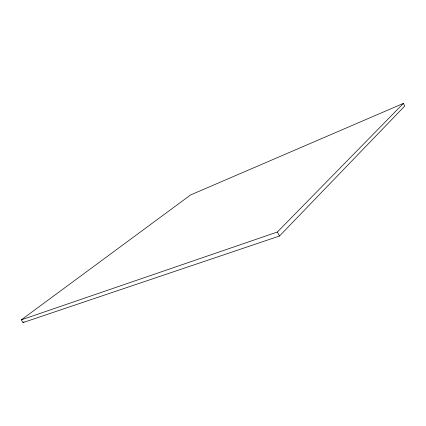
<?xml version="1.0" encoding="UTF-8"?>
<svg xmlns="http://www.w3.org/2000/svg" width="426" height="426" viewBox="0 0 426 426"><rect width="100%" height="100%" fill="white"/><g stroke="black" fill="none" stroke-linecap="round" stroke-linejoin="round"><path stroke-width="0.64" d="M279.504 236.02L404.7 106.09L403.411 103.406L190.624 194.938L21.3 319.857L22.983 322.594L279.504 236.02L277.379 232.016L403.411 103.406M22.983 322.594L24.048 321.8M21.3 319.857L277.379 232.016"/></g></svg>
